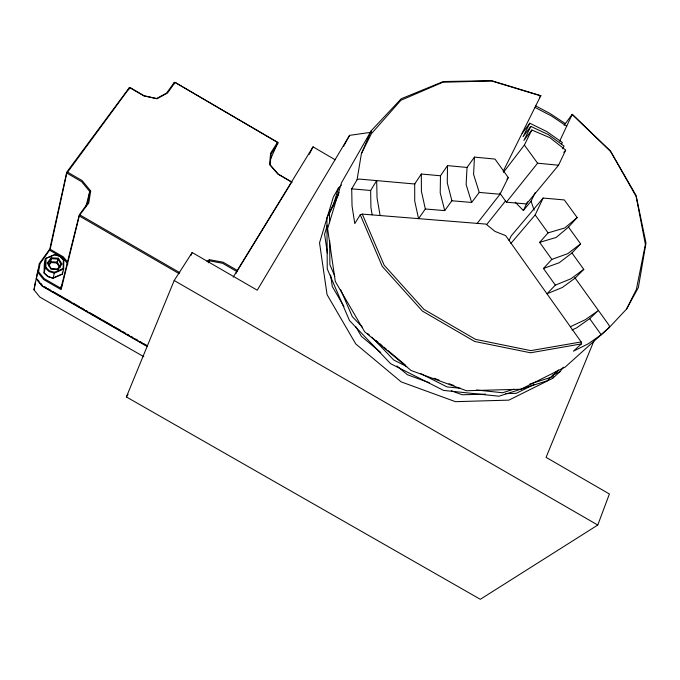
<?xml version="1.0" encoding="UTF-8"?>
<svg xmlns="http://www.w3.org/2000/svg" width="680" height="680" viewBox="0 0 680 680"><rect width="100%" height="100%" fill="white"/><g stroke="black" fill="none" stroke-linecap="round" stroke-linejoin="round"><path stroke-width="1.02" d="M447.5 165.614L447.279 182.844L451.885 200.761L444.72 210.605L425.332 208.989L418.557 218.654L414.724 201.05L414.69 183.999L421.328 174.02L440.478 175.771L447.5 165.614L467.041 167.45L474.462 157.097L494.998 159.078L508.283 177.548L500.021 194.25L477.139 223.44M440.478 175.771L440.215 192.873L444.72 210.605M62.441 272.111L62.407 274.159L53.176 278.248L47.88 276.666L44.064 273.012L44.302 263.755L45.424 258.57L54.723 254.541L60.018 256.13L63.835 259.786L63.665 269.059L62.407 274.159L61.778 274.125M63.172 268.447L63.334 259.743L59.747 256.309L54.782 254.822L45.424 258.57L45.194 267.877L44.064 273.012L48.152 276.479L53.176 278.248L54.451 272.289L63.172 268.447L63.665 269.059L54.374 273.156L49.036 271.558L45.194 267.877L45.84 267.333L46.053 258.604M474.462 157.097L473.577 174.335L479.238 192.423L471.656 202.453L451.885 200.761M467.041 167.45L466.123 184.543L471.656 202.453M269.577 164.356L278.162 174.012L292.094 182.274L278.001 174.173L269.577 164.356L270.598 153.213L277.482 142.367L277.916 142.502L270.411 159.409M270.139 164.67L271.116 154.054L277.984 143.208M67.048 173.23L81.566 181.636L89.734 191.531L87.865 202.988L79.228 215.042L61.022 287.938L60.239 287.878L44.14 278.63L38.581 271.745L40.018 263.712L50.201 249.305L66.938 172.474L67.6 172.168L82.118 180.574L90.703 190.969L88.74 203.006L79.433 215.373L61.132 289.629L43.639 279.582L37.714 272.238L39.245 263.67L49.767 249.05L66.734 172.168L129.174 87.856L130.314 87.72L144.109 95.769L157.114 98.702L167.526 92.99L175.066 82.467L174.199 82.509L166.659 93.024L156.74 98.464M564.094 125.298L572.212 114.325L610.368 150.952L636.081 195.441L646 243.041L638.341 287.598L626.56 309.069L609.382 327.377L601.188 334.721L588.115 343.901L573.427 351.169L581.409 343.901L581.17 341.938L505.656 235.628L495.057 231.429L485.988 224.094L362.287 214.106L360.255 214.761L354.773 223.593L352.045 206.014L351.704 188.844L357.076 179.724L361.411 153.603L371.254 130.704L401.2 98.77L443.326 81.532L491.725 80.699L540.779 95.701L503.158 171.394M143.803 356.711L39.771 297.032L34 289.858L35.513 281.435M34 289.858L37.91 270.045M147.509 346.281L42.254 285.838L36.38 278.553L37.714 272.238L38.581 271.745M85.833 206.822L89.734 191.531L90.703 190.969M128.622 89.888L129.174 87.856M327.301 225.207L324.589 234.234L327.369 253.071M333.03 206.142L338.453 188.079L341.368 185.062M173.561 84.507L174.199 82.509M371.416 132.243L349.562 135.371L257.244 290.19L192.177 252.535L174.191 280.517L126.386 396.942L480.318 599.301L597.779 525.037L609.39 493.994L546.074 457.351L593.971 340.782M190.952 255.45L192.177 252.535M208.632 262.769L209.423 259.683L223.133 262.233L237.49 270.538L237.575 271.277M510.85 243.491L535.177 214.922L543.116 198.058L564.323 199.929L577.167 217.566L568.48 227.111L556.163 237.448L539.656 242.361L551.854 259.394L567.817 253.631L580.61 243.856L568.48 227.111M499.851 193.086L506.379 202.206L526.498 203.949L558.56 165.223L565.709 150.05L549.899 137.691L531.819 130.016L523.889 140.42L530.842 126.429L548.267 134.555L564.043 146.064L562.708 148.886M561.476 144.287L562.343 142.477L546.703 131.529L529.779 123.224L522.189 133.305M515.236 202.215L523.345 210.528L531.063 201.246L535.152 192.669M559.657 141.219L572.212 114.325M509.073 240.397L511.241 235.85L543.116 198.058M523.345 210.528L527.467 201.909M339.184 192.295L326.918 217.787L327.258 268.931L349.52 320.594L390.643 363.698L443.589 390.413L498.95 396.219L547.145 380.8L553.112 374.926M338.147 195.356L329.486 213.35L329.553 222.785M235.96 273.471L236.903 271.575L222.555 263.262L209.499 260.839L207.791 261.936M503.429 172.363L524.373 145.044L531.819 130.016M529.779 123.224L523.082 136.671L530.842 126.429M361.411 153.603L371.348 133.756L400.877 100.3L442.841 82.246L491.478 80.954L540.88 95.88M626.56 309.069L636.378 289.416L645.388 244.383L636.157 196.486L610.665 151.53L572.365 114.537M309.188 154.385L313.055 146.838L335.155 159.774M50.839 268.838L58.157 269.305L50.839 268.838L47.294 263.058L51.085 257.762L58.378 258.247L56.754 262.93L59.542 267.478M343.434 146.54L349.562 135.371M338.453 188.079L333.353 197.013L319.532 242.82L327.072 294.661L355.767 343.961L401.208 381.897L455.447 401.668L508.878 400.129L552.517 378.403L560.235 371.475L563.371 367.2M371.254 130.704L341.471 182.809L327.607 228.709L335.282 281.435L364.625 331.712L411.085 370.49L466.48 390.736L520.888 389.232L565.139 367.106L609.382 327.377L609.169 325.423L574.702 277.457M233.172 277.159L313.055 146.838M237.49 270.538L291.108 183.047M126.386 396.942L128.053 394.289M60.239 287.878L62.501 284.648M57.723 268.991L61.09 264.24L61.914 264.001L58.378 258.247M57.766 269.994L61.914 264.001M51.161 268.575L47.991 263.389L51.383 258.655L51.085 257.762M48.45 264.834L50.694 261.681L51.383 258.655L57.919 259.08L61.09 264.24M48.611 265.905L51 262.556L50.694 261.681L57.205 262.098L60.367 267.24M552.517 378.403L553.758 376.703M67.6 172.168L129.804 87.55M539.52 97.384L540.779 95.701M507 179.206L508.283 177.548M486.846 224.357L505.367 201.135M506.379 202.206L537.591 163.2L558.56 165.223M563.779 152.388L565.063 150.824M539.656 242.361L548.088 232.875L564.757 227.962L577.167 217.566M580.61 243.856L571.957 252.986L583.771 269.365L570.826 278.825L555.339 285.124L543.447 268.455L551.854 259.394M555.339 285.124L546.958 293.777L562.317 287.495L575.161 278.094L583.771 269.365M554.6 373.456L556.843 371.254M558.51 369.937L551.021 377.306L529.839 384.064M571.957 252.986L559.266 262.709L543.447 268.455M206.941 261.273L209.423 259.683M534.021 384.498L516.239 393.329L505.656 393.609M552.746 375.199L560.235 371.475M572.042 329.995L576.674 327.82L589.679 318.639L598.425 310.471L585.318 319.702L570.358 326.723M54.086 277.525L60.817 274.55M357.076 179.724L359.091 179.053L414.945 184.017M513.706 389.207L502.613 392.751L476.357 389.98M581.409 343.901L530.51 352.775L474.598 341.445L422.416 311.091L382.279 266.433L360.255 214.761M581.17 341.938L530.791 350.625L475.49 339.363L423.887 309.349L384.157 265.208L362.287 214.106M485.546 394.153L462.264 394.774L451.299 390.771M51 262.556L56.754 262.93M63.334 259.743L63.835 259.786M351.704 188.844L370.702 190.485M479.238 192.423L500.021 194.25M460.606 388.314L446.956 386.869L420.801 373.66M157.114 98.702L143.837 95.871L130.024 87.814M54.451 272.289L49.444 270.801L45.84 267.333M36.38 278.553L38.93 281.044M174.828 82.212L277.916 142.502M434.07 378.241L439.05 380.06M449.004 383.699L453.985 385.517M429.352 382.747L407.413 374.723L396.925 365.976M47.294 263.058L47.991 263.389M406.784 366.579L393.703 359.975L371.918 337.161M535.101 107.457L551.395 115.94L566.797 126.225M535.781 105.953L549.848 113.398L565.012 123.377M44.438 286.654L46.282 287.708M48.118 288.762L50.881 290.351M52.725 291.405L71.145 301.979M72.981 303.042L79.433 306.74M81.269 307.802L84.031 309.383M85.876 310.445L87.72 311.5M89.556 312.562L100.606 318.903M102.451 319.957L112.582 325.779M114.419 326.833L120.87 330.531M122.715 331.594L125.477 333.183M127.313 334.237L129.157 335.291M131.002 336.353L132.838 337.407M135.601 338.997L137.445 340.051M140.207 341.64L142.052 342.695M143.888 343.757L147.577 345.865M147.135 346.443L42.177 286.186L36.312 278.911M80.104 215.058L179.809 272.663M79.543 216.121L179.222 273.708M174.191 280.517L597.779 525.037M50.201 249.305L63.35 256.87L67.362 261.817M49.7 250.249L62.849 257.813L67.932 264.07M175.066 82.467L277.482 142.367M367.668 333.557L369.274 334.9M375.725 340.28L378.139 342.303M379.754 343.647L382.168 345.661M383.784 347.004L386.197 349.027M387.804 350.37L405.535 365.16M380.774 352.512L361.403 336.353L355.589 326.392M362.474 327.284L352.308 316.633L340.68 289.714M40.766 283.322L41.981 284.835M524.373 145.044L537.591 163.2M535.177 214.922L548.088 232.875M589.517 318.418L601.188 334.721M343.944 306.468L332.308 286.543L330.607 275.034M334.866 276.258L329.885 264.716L329.698 240.609M531.063 201.246L534.157 210.231M425.332 208.989L421.404 191.216L421.328 174.02M380.12 215.552L377.034 197.855L376.695 180.617L370.642 190.476L370.931 207.561L372.164 214.778"/></g></svg>
